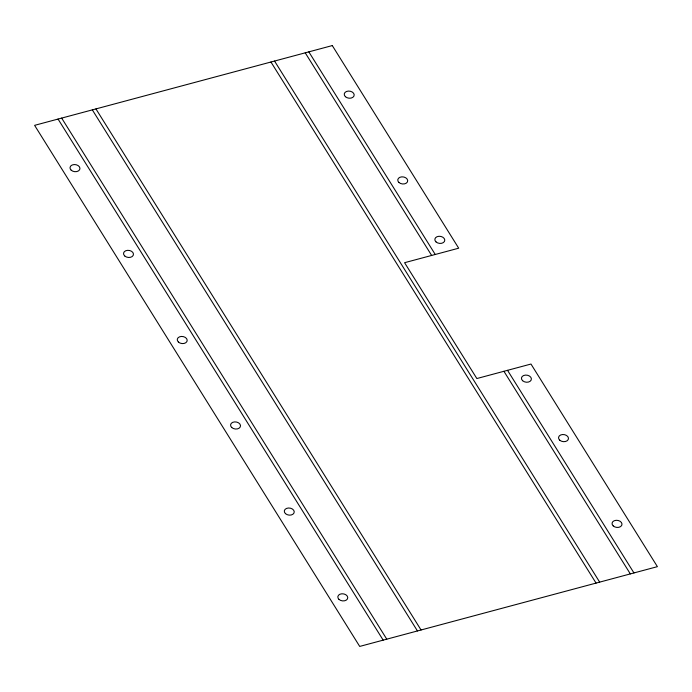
<?xml version="1.0" encoding="UTF-8"?>
<svg xmlns="http://www.w3.org/2000/svg" width="692" height="692" viewBox="0 0 692 692"><rect width="100%" height="100%" fill="white"/><g stroke="black" fill="none" stroke-linecap="round" stroke-linejoin="round"><path stroke-width="1.04" d="M308.831 51.865L435.251 254.483M507.53 370.324L633.95 572.941M305.224 52.826L431.644 255.443M503.923 371.293L630.334 573.91M274.551 61.052L599.67 582.128M270.944 62.012L596.063 583.096M95.937 108.904L421.056 629.988M92.33 109.872L417.449 630.948M61.666 118.09L386.776 639.174M58.05 119.059L383.169 640.135M332.29 45.577L34.6 125.347L359.71 646.423L657.4 566.653L530.98 364.044L476.857 378.541L404.578 262.7L458.701 248.194L332.29 45.577M338.976 599.393A5 3.555 7.8 0 0 347.462 598.883A5 3.555 7.8 0 0 341.917 593.779A5 3.555 7.8 0 0 338.976 599.393M285.459 513.62A5 3.555 7.8 0 0 293.944 513.109A5 3.555 7.8 0 0 288.4 508.006A5 3.555 7.8 0 0 285.459 513.62M231.733 427.509A5 3.555 7.8 0 0 240.219 426.999A5 3.555 7.8 0 0 234.674 421.895A5 3.555 7.8 0 0 231.733 427.509M178.415 342.056A5 3.555 7.8 0 0 186.901 341.545A5 3.555 7.8 0 0 181.356 336.442A5 3.555 7.8 0 0 178.415 342.056M124.69 255.945A5 3.555 7.8 0 0 133.175 255.435A5 3.555 7.8 0 0 127.631 250.331A5 3.555 7.8 0 0 124.69 255.945M71.172 170.171A5 3.555 7.8 0 0 79.658 169.661A5 3.555 7.8 0 0 74.113 164.558A5 3.555 7.8 0 0 71.172 170.171M613.207 525.911A5 3.555 7.8 0 0 621.701 525.401A5 3.555 7.8 0 0 616.148 520.298A5 3.555 7.8 0 0 613.207 525.911M559.69 440.138A5 3.555 7.8 0 0 568.184 439.628A5 3.555 7.8 0 0 562.631 434.524A5 3.555 7.8 0 0 559.69 440.138M522.607 380.704A5 3.555 7.8 0 0 531.101 380.193A5 3.555 7.8 0 0 525.548 375.09A5 3.555 7.8 0 0 522.607 380.704M436.003 241.897A5 3.555 7.8 0 0 444.489 241.387A5 3.555 7.8 0 0 438.944 236.283A5 3.555 7.8 0 0 436.003 241.897M398.921 182.463A5 3.555 7.8 0 0 407.406 181.953A5 3.555 7.8 0 0 401.862 176.849A5 3.555 7.8 0 0 398.921 182.463M345.403 96.69A5 3.555 7.8 0 0 353.897 96.179A5 3.555 7.8 0 0 348.344 91.076A5 3.555 7.8 0 0 345.403 96.69"/></g></svg>
